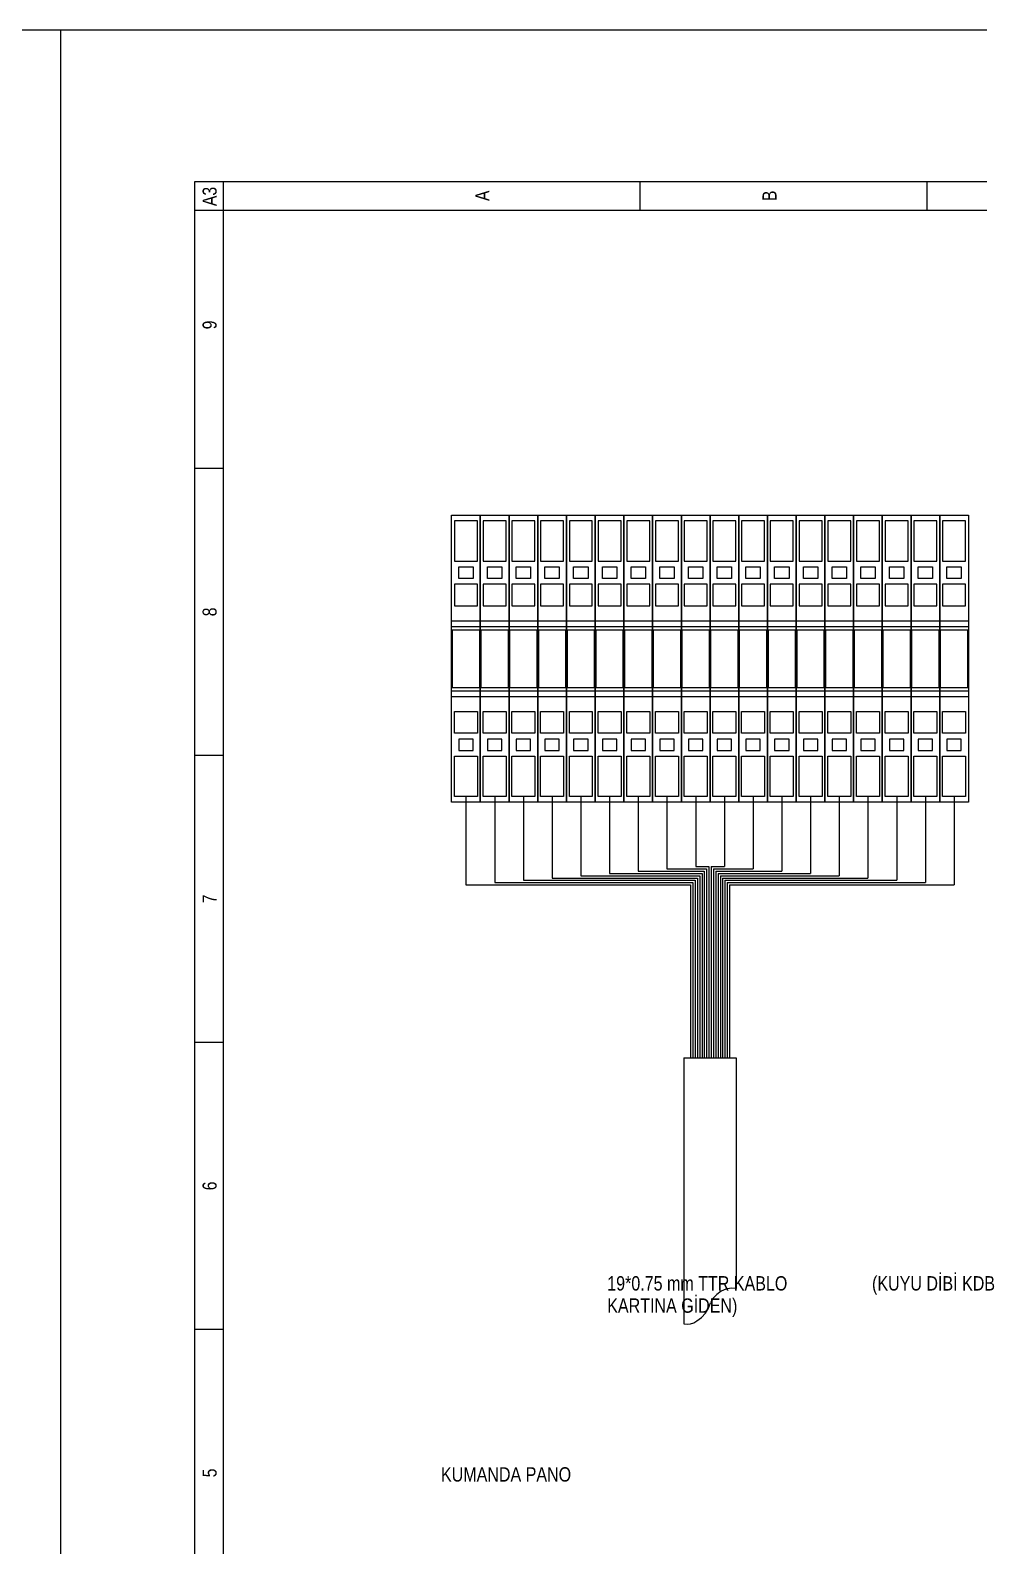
# Model space of a CAD drawing. Header units: centimetres. Extents: x 0 to 13234, y -30 to 2970.
# Drawn here: x 11108.7 to 11421.1, y 2470.6 to 2970 of the extents above; entities that cross this region are included whole.
import ezdxf
from ezdxf.enums import TextEntityAlignment as Align

# ---------------------------------------------------------------- set-up
doc = ezdxf.new("R2010")
doc.units = ezdxf.units.CM
for name, color, linetype in [('SCOTT-CERCEVE', 7, 'CONTINUOUS'), ('SCOTT-ELEKTRIK', 3, 'CONTINUOUS'), ('SCOTT-ELEKTRIK-YAZI', 4, 'CONTINUOUS')]:
    doc.layers.add(name, color=color, linetype=linetype)
doc.styles.get("Standard").update_dxf_attribs({"font": 'arial.ttf', "width": 0.8})

msp = doc.modelspace()

# ---------------------------------------------------------------- linework, layer by layer
at = {"layer": 'SCOTT-CERCEVE'}
msp.add_line((11118.7, 0), (11118.7, 2970), dxfattribs=at)
for points in [[(0, 0), (13233.67, 0), (13233.67, 2970), (0, 2970)], [(100, 0), (13208.67, 0), (13208.67, 2970), (100, 2970)]]:
    msp.add_lwpolyline(points, close=True, dxfattribs=at)
at = {"layer": 'SCOTT-ELEKTRIK'}
for p, q in [((11162.87, 1974.44), (11162.87, 2920.2)), ((11162.87, 2920.2), (11829.62, 2920.2)), ((11172.32, 1983.9), (11172.32, 2920.2)), ((11309.46, 2920.2), (11309.46, 2910.74)), ((11404.03, 2920.2), (11404.03, 2910.74)), ((11162.87, 2910.74), (11791.79, 2910.74)), ((11172.32, 2825.62), (11162.87, 2825.62)), ((11247.46, 2810.21), (11256.91, 2810.21)), ((11247.46, 2715.63), (11247.46, 2810.21)), ((11248.4, 2808.32), (11248.4, 2795.08)), ((11255.97, 2808.32), (11248.4, 2808.32)), ((11255.97, 2795.08), (11255.97, 2808.32)), ((11256.91, 2810.21), (11266.37, 2810.21)), ((11256.91, 2715.63), (11256.91, 2810.21)), ((11256.91, 2810.21), (11256.91, 2715.63)), ((11257.86, 2808.32), (11257.86, 2795.08)), ((11265.42, 2808.32), (11257.86, 2808.32)), ((11265.42, 2795.08), (11265.42, 2808.32)), ((11266.37, 2810.21), (11275.83, 2810.21)), ((11266.37, 2715.63), (11266.37, 2810.21)), ((11266.37, 2810.21), (11266.37, 2715.63)), ((11267.32, 2808.32), (11267.32, 2795.08)), ((11274.88, 2808.32), (11267.32, 2808.32)), ((11274.88, 2795.08), (11274.88, 2808.32)), ((11275.83, 2810.21), (11285.29, 2810.21)), ((11275.83, 2715.63), (11275.83, 2810.21)), ((11275.83, 2810.21), (11275.83, 2715.63)), ((11276.77, 2808.32), (11276.77, 2795.08)), ((11284.34, 2808.32), (11276.77, 2808.32)), ((11284.34, 2795.08), (11284.34, 2808.32)), ((11285.29, 2810.21), (11294.74, 2810.21)), ((11285.29, 2715.63), (11285.29, 2810.21)), ((11285.29, 2810.21), (11285.29, 2715.63)), ((11286.23, 2808.32), (11286.23, 2795.08)), ((11293.8, 2808.32), (11286.23, 2808.32)), ((11293.8, 2795.08), (11293.8, 2808.32)), ((11294.74, 2810.21), (11304.2, 2810.21)), ((11294.74, 2715.63), (11294.74, 2810.21)), ((11294.74, 2810.21), (11294.74, 2715.63)), ((11295.69, 2808.32), (11295.69, 2795.08)), ((11303.26, 2808.32), (11295.69, 2808.32)), ((11303.26, 2795.08), (11303.26, 2808.32)), ((11304.2, 2810.21), (11313.66, 2810.21)), ((11304.2, 2715.63), (11304.2, 2810.21)), ((11304.2, 2810.21), (11304.2, 2715.63)), ((11305.15, 2808.32), (11305.15, 2795.08)), ((11312.71, 2808.32), (11305.15, 2808.32)), ((11312.71, 2795.08), (11312.71, 2808.32)), ((11313.66, 2810.21), (11323.12, 2810.21)), ((11313.66, 2715.63), (11313.66, 2810.21)), ((11313.66, 2810.21), (11313.66, 2715.63)), ((11314.6, 2808.32), (11314.6, 2795.08)), ((11322.17, 2808.32), (11314.6, 2808.32)), ((11322.17, 2795.08), (11322.17, 2808.32)), ((11323.12, 2810.21), (11332.57, 2810.21)), ((11323.12, 2715.63), (11323.12, 2810.21)), ((11323.12, 2810.21), (11323.12, 2715.63)), ((11324.06, 2808.32), (11324.06, 2795.08)), ((11331.63, 2808.32), (11324.06, 2808.32)), ((11331.63, 2795.08), (11331.63, 2808.32)), ((11332.57, 2810.21), (11342.03, 2810.21)), ((11332.57, 2715.63), (11332.57, 2810.21)), ((11332.57, 2810.21), (11332.57, 2715.63)), ((11333.52, 2808.32), (11333.52, 2795.08)), ((11341.09, 2808.32), (11333.52, 2808.32)), ((11341.09, 2795.08), (11341.09, 2808.32)), ((11342.03, 2810.21), (11351.49, 2810.21)), ((11342.03, 2715.63), (11342.03, 2810.21)), ((11342.03, 2810.21), (11342.03, 2715.63)), ((11342.98, 2808.32), (11342.98, 2795.08)), ((11350.54, 2808.32), (11342.98, 2808.32)), ((11350.54, 2795.08), (11350.54, 2808.32)), ((11351.49, 2810.21), (11360.95, 2810.21)), ((11351.49, 2715.63), (11351.49, 2810.21)), ((11351.49, 2810.21), (11351.49, 2715.63)), ((11352.43, 2808.32), (11352.43, 2795.08)), ((11360, 2808.32), (11352.43, 2808.32)), ((11360, 2795.08), (11360, 2808.32)), ((11360.95, 2810.21), (11370.4, 2810.21)), ((11360.95, 2715.63), (11360.95, 2810.21)), ((11360.95, 2810.21), (11360.95, 2715.63)), ((11361.89, 2808.32), (11361.89, 2795.08)), ((11369.46, 2808.32), (11361.89, 2808.32)), ((11369.46, 2795.08), (11369.46, 2808.32)), ((11370.4, 2810.21), (11379.86, 2810.21)), ((11370.4, 2715.63), (11370.4, 2810.21)), ((11370.4, 2810.21), (11370.4, 2715.63)), ((11371.35, 2808.32), (11371.35, 2795.08)), ((11378.92, 2808.32), (11371.35, 2808.32)), ((11378.92, 2795.08), (11378.92, 2808.32)), ((11379.86, 2810.21), (11389.32, 2810.21)), ((11379.86, 2715.63), (11379.86, 2810.21)), ((11379.86, 2810.21), (11379.86, 2715.63)), ((11380.81, 2808.32), (11380.81, 2795.08)), ((11388.37, 2808.32), (11380.81, 2808.32)), ((11388.37, 2795.08), (11388.37, 2808.32)), ((11389.32, 2810.21), (11398.78, 2810.21)), ((11389.32, 2715.63), (11389.32, 2810.21)), ((11389.32, 2810.21), (11389.32, 2715.63)), ((11390.26, 2808.32), (11390.26, 2795.08)), ((11397.83, 2808.32), (11390.26, 2808.32)), ((11397.83, 2795.08), (11397.83, 2808.32)), ((11398.78, 2810.21), (11408.23, 2810.21)), ((11398.78, 2715.63), (11398.78, 2810.21)), ((11398.78, 2810.21), (11398.78, 2715.63)), ((11399.72, 2808.32), (11399.72, 2795.08)), ((11407.29, 2808.32), (11399.72, 2808.32)), ((11407.29, 2795.08), (11407.29, 2808.32)), ((11408.23, 2810.21), (11417.69, 2810.21)), ((11408.23, 2715.63), (11408.23, 2810.21)), ((11408.23, 2810.21), (11408.23, 2715.63)), ((11409.18, 2808.32), (11409.18, 2795.08)), ((11416.75, 2808.32), (11409.18, 2808.32)), ((11416.75, 2795.08), (11416.75, 2808.32)), ((11417.69, 2810.21), (11417.69, 2715.63)), ((11248.4, 2795.08), (11255.97, 2795.08)), ((11249.82, 2793.18), (11254.55, 2793.18)), ((11249.82, 2789.4), (11249.82, 2793.18)), ((11254.55, 2793.18), (11254.55, 2789.4)), ((11257.86, 2795.08), (11265.42, 2795.08)), ((11259.28, 2793.18), (11264.01, 2793.18)), ((11259.28, 2789.4), (11259.28, 2793.18)), ((11264.01, 2793.18), (11264.01, 2789.4)), ((11267.32, 2795.08), (11274.88, 2795.08)), ((11268.74, 2793.18), (11273.46, 2793.18)), ((11268.74, 2789.4), (11268.74, 2793.18)), ((11273.46, 2793.18), (11273.46, 2789.4)), ((11276.77, 2795.08), (11284.34, 2795.08)), ((11278.19, 2793.18), (11282.92, 2793.18)), ((11278.19, 2789.4), (11278.19, 2793.18)), ((11282.92, 2793.18), (11282.92, 2789.4)), ((11286.23, 2795.08), (11293.8, 2795.08)), ((11287.65, 2793.18), (11292.38, 2793.18)), ((11287.65, 2789.4), (11287.65, 2793.18)), ((11292.38, 2793.18), (11292.38, 2789.4)), ((11295.69, 2795.08), (11303.26, 2795.08)), ((11297.11, 2793.18), (11301.84, 2793.18)), ((11297.11, 2789.4), (11297.11, 2793.18)), ((11301.84, 2793.18), (11301.84, 2789.4)), ((11305.15, 2795.08), (11312.71, 2795.08)), ((11306.57, 2793.18), (11311.29, 2793.18)), ((11306.57, 2789.4), (11306.57, 2793.18)), ((11311.29, 2793.18), (11311.29, 2789.4)), ((11314.6, 2795.08), (11322.17, 2795.08)), ((11316.02, 2793.18), (11320.75, 2793.18)), ((11316.02, 2789.4), (11316.02, 2793.18)), ((11320.75, 2793.18), (11320.75, 2789.4)), ((11324.06, 2795.08), (11331.63, 2795.08)), ((11325.48, 2793.18), (11330.21, 2793.18)), ((11325.48, 2789.4), (11325.48, 2793.18)), ((11330.21, 2793.18), (11330.21, 2789.4)), ((11333.52, 2795.08), (11341.09, 2795.08)), ((11334.94, 2793.18), (11339.67, 2793.18)), ((11334.94, 2789.4), (11334.94, 2793.18)), ((11339.67, 2793.18), (11339.67, 2789.4)), ((11342.98, 2795.08), (11350.54, 2795.08)), ((11344.4, 2793.18), (11349.12, 2793.18)), ((11344.4, 2789.4), (11344.4, 2793.18)), ((11349.12, 2793.18), (11349.12, 2789.4)), ((11352.43, 2795.08), (11360, 2795.08)), ((11353.85, 2793.18), (11358.58, 2793.18)), ((11353.85, 2789.4), (11353.85, 2793.18)), ((11358.58, 2793.18), (11358.58, 2789.4)), ((11361.89, 2795.08), (11369.46, 2795.08)), ((11363.31, 2793.18), (11368.04, 2793.18)), ((11363.31, 2789.4), (11363.31, 2793.18)), ((11368.04, 2793.18), (11368.04, 2789.4)), ((11371.35, 2795.08), (11378.92, 2795.08)), ((11372.77, 2793.18), (11377.5, 2793.18)), ((11372.77, 2789.4), (11372.77, 2793.18)), ((11377.5, 2793.18), (11377.5, 2789.4)), ((11380.81, 2795.08), (11388.37, 2795.08)), ((11382.23, 2793.18), (11386.95, 2793.18)), ((11382.23, 2789.4), (11382.23, 2793.18)), ((11386.95, 2793.18), (11386.95, 2789.4)), ((11390.26, 2795.08), (11397.83, 2795.08)), ((11391.68, 2793.18), (11396.41, 2793.18)), ((11391.68, 2789.4), (11391.68, 2793.18)), ((11396.41, 2793.18), (11396.41, 2789.4)), ((11399.72, 2795.08), (11407.29, 2795.08)), ((11401.14, 2793.18), (11405.87, 2793.18)), ((11401.14, 2789.4), (11401.14, 2793.18)), ((11405.87, 2793.18), (11405.87, 2789.4)), ((11409.18, 2795.08), (11416.75, 2795.08)), ((11410.6, 2793.18), (11415.33, 2793.18)), ((11410.6, 2789.4), (11410.6, 2793.18)), ((11415.33, 2793.18), (11415.33, 2789.4)), ((11255.97, 2787.51), (11248.4, 2787.51)), ((11248.4, 2787.51), (11248.4, 2780.32)), ((11254.55, 2789.4), (11249.82, 2789.4)), ((11255.97, 2780.32), (11255.97, 2787.51)), ((11265.42, 2787.51), (11257.86, 2787.51)), ((11257.86, 2787.51), (11257.86, 2780.32)), ((11264.01, 2789.4), (11259.28, 2789.4)), ((11265.42, 2780.32), (11265.42, 2787.51)), ((11274.88, 2787.51), (11267.32, 2787.51)), ((11267.32, 2787.51), (11267.32, 2780.32)), ((11273.46, 2789.4), (11268.74, 2789.4)), ((11274.88, 2780.32), (11274.88, 2787.51)), ((11284.34, 2787.51), (11276.77, 2787.51)), ((11276.77, 2787.51), (11276.77, 2780.32)), ((11282.92, 2789.4), (11278.19, 2789.4)), ((11284.34, 2780.32), (11284.34, 2787.51)), ((11293.8, 2787.51), (11286.23, 2787.51)), ((11286.23, 2787.51), (11286.23, 2780.32)), ((11292.38, 2789.4), (11287.65, 2789.4)), ((11293.8, 2780.32), (11293.8, 2787.51)), ((11303.26, 2787.51), (11295.69, 2787.51)), ((11295.69, 2787.51), (11295.69, 2780.32)), ((11301.84, 2789.4), (11297.11, 2789.4)), ((11303.26, 2780.32), (11303.26, 2787.51)), ((11312.71, 2787.51), (11305.15, 2787.51)), ((11305.15, 2787.51), (11305.15, 2780.32)), ((11311.29, 2789.4), (11306.57, 2789.4)), ((11312.71, 2780.32), (11312.71, 2787.51)), ((11322.17, 2787.51), (11314.6, 2787.51)), ((11314.6, 2787.51), (11314.6, 2780.32)), ((11320.75, 2789.4), (11316.02, 2789.4)), ((11322.17, 2780.32), (11322.17, 2787.51)), ((11331.63, 2787.51), (11324.06, 2787.51)), ((11324.06, 2787.51), (11324.06, 2780.32)), ((11330.21, 2789.4), (11325.48, 2789.4)), ((11331.63, 2780.32), (11331.63, 2787.51)), ((11341.09, 2787.51), (11333.52, 2787.51)), ((11333.52, 2787.51), (11333.52, 2780.32)), ((11339.67, 2789.4), (11334.94, 2789.4)), ((11341.09, 2780.32), (11341.09, 2787.51)), ((11350.54, 2787.51), (11342.98, 2787.51)), ((11342.98, 2787.51), (11342.98, 2780.32)), ((11349.12, 2789.4), (11344.4, 2789.4)), ((11350.54, 2780.32), (11350.54, 2787.51)), ((11360, 2787.51), (11352.43, 2787.51)), ((11352.43, 2787.51), (11352.43, 2780.32)), ((11358.58, 2789.4), (11353.85, 2789.4)), ((11360, 2780.32), (11360, 2787.51)), ((11369.46, 2787.51), (11361.89, 2787.51)), ((11361.89, 2787.51), (11361.89, 2780.32)), ((11368.04, 2789.4), (11363.31, 2789.4)), ((11369.46, 2780.32), (11369.46, 2787.51)), ((11378.92, 2787.51), (11371.35, 2787.51)), ((11371.35, 2787.51), (11371.35, 2780.32)), ((11377.5, 2789.4), (11372.77, 2789.4)), ((11378.92, 2780.32), (11378.92, 2787.51)), ((11388.37, 2787.51), (11380.81, 2787.51)), ((11380.81, 2787.51), (11380.81, 2780.32)), ((11386.95, 2789.4), (11382.23, 2789.4)), ((11388.37, 2780.32), (11388.37, 2787.51)), ((11397.83, 2787.51), (11390.26, 2787.51)), ((11390.26, 2787.51), (11390.26, 2780.32)), ((11396.41, 2789.4), (11391.68, 2789.4)), ((11397.83, 2780.32), (11397.83, 2787.51)), ((11407.29, 2787.51), (11399.72, 2787.51)), ((11399.72, 2787.51), (11399.72, 2780.32)), ((11405.87, 2789.4), (11401.14, 2789.4)), ((11407.29, 2780.32), (11407.29, 2787.51)), ((11416.75, 2787.51), (11409.18, 2787.51)), ((11409.18, 2787.51), (11409.18, 2780.32)), ((11415.33, 2789.4), (11410.6, 2789.4)), ((11416.75, 2780.32), (11416.75, 2787.51)), ((11248.4, 2780.32), (11255.97, 2780.32)), ((11257.86, 2780.32), (11265.42, 2780.32)), ((11267.32, 2780.32), (11274.88, 2780.32)), ((11276.77, 2780.32), (11284.34, 2780.32)), ((11286.23, 2780.32), (11293.8, 2780.32)), ((11295.69, 2780.32), (11303.26, 2780.32)), ((11305.15, 2780.32), (11312.71, 2780.32)), ((11314.6, 2780.32), (11322.17, 2780.32)), ((11324.06, 2780.32), (11331.63, 2780.32)), ((11333.52, 2780.32), (11341.09, 2780.32)), ((11342.98, 2780.32), (11350.54, 2780.32)), ((11352.43, 2780.32), (11360, 2780.32)), ((11361.89, 2780.32), (11369.46, 2780.32)), ((11371.35, 2780.32), (11378.92, 2780.32)), ((11380.81, 2780.32), (11388.37, 2780.32)), ((11390.26, 2780.32), (11397.83, 2780.32)), ((11399.72, 2780.32), (11407.29, 2780.32)), ((11409.18, 2780.32), (11416.75, 2780.32)), ((11247.46, 2775.4), (11256.91, 2775.4)), ((11247.46, 2773.51), (11256.91, 2773.51)), ((11247.64, 2772.38), (11247.64, 2753.46)), ((11256.72, 2772.38), (11247.64, 2772.38)), ((11256.72, 2753.46), (11256.72, 2772.38)), ((11256.91, 2775.4), (11266.37, 2775.4)), ((11256.91, 2773.51), (11266.37, 2773.51)), ((11257.1, 2772.38), (11257.1, 2753.46)), ((11266.18, 2772.38), (11257.1, 2772.38)), ((11266.18, 2753.46), (11266.18, 2772.38)), ((11266.37, 2775.4), (11275.83, 2775.4)), ((11266.37, 2773.51), (11275.83, 2773.51)), ((11266.56, 2772.38), (11266.56, 2753.46)), ((11275.64, 2772.38), (11266.56, 2772.38)), ((11275.64, 2753.46), (11275.64, 2772.38)), ((11275.83, 2775.4), (11285.29, 2775.4)), ((11275.83, 2773.51), (11285.29, 2773.51)), ((11276.02, 2772.38), (11276.02, 2753.46)), ((11285.1, 2772.38), (11276.02, 2772.38)), ((11285.1, 2753.46), (11285.1, 2772.38)), ((11285.29, 2775.4), (11294.74, 2775.4)), ((11285.29, 2773.51), (11294.74, 2773.51)), ((11285.47, 2772.38), (11285.47, 2753.46)), ((11294.55, 2772.38), (11285.47, 2772.38)), ((11294.55, 2753.46), (11294.55, 2772.38)), ((11294.74, 2775.4), (11304.2, 2775.4)), ((11294.74, 2773.51), (11304.2, 2773.51)), ((11294.93, 2772.38), (11294.93, 2753.46)), ((11304.01, 2772.38), (11294.93, 2772.38)), ((11304.01, 2753.46), (11304.01, 2772.38)), ((11304.2, 2775.4), (11313.66, 2775.4)), ((11304.2, 2773.51), (11313.66, 2773.51)), ((11304.39, 2772.38), (11304.39, 2753.46)), ((11313.47, 2772.38), (11304.39, 2772.38)), ((11313.47, 2753.46), (11313.47, 2772.38)), ((11313.66, 2775.4), (11323.12, 2775.4)), ((11313.66, 2773.51), (11323.12, 2773.51)), ((11313.85, 2772.38), (11313.85, 2753.46)), ((11322.93, 2772.38), (11313.85, 2772.38)), ((11322.93, 2753.46), (11322.93, 2772.38)), ((11323.12, 2775.4), (11332.57, 2775.4)), ((11323.12, 2773.51), (11332.57, 2773.51)), ((11323.31, 2772.38), (11323.31, 2753.46)), ((11332.38, 2772.38), (11323.31, 2772.38)), ((11332.38, 2753.46), (11332.38, 2772.38)), ((11332.57, 2775.4), (11342.03, 2775.4)), ((11332.57, 2773.51), (11342.03, 2773.51)), ((11332.76, 2772.38), (11332.76, 2753.46)), ((11341.84, 2772.38), (11332.76, 2772.38)), ((11341.84, 2753.46), (11341.84, 2772.38)), ((11342.03, 2775.4), (11351.49, 2775.4)), ((11342.03, 2773.51), (11351.49, 2773.51)), ((11342.22, 2772.38), (11342.22, 2753.46)), ((11351.3, 2772.38), (11342.22, 2772.38)), ((11351.3, 2753.46), (11351.3, 2772.38)), ((11351.49, 2775.4), (11360.95, 2775.4)), ((11351.49, 2773.51), (11360.95, 2773.51)), ((11351.68, 2772.38), (11351.68, 2753.46)), ((11360.76, 2772.38), (11351.68, 2772.38)), ((11360.76, 2753.46), (11360.76, 2772.38)), ((11360.95, 2775.4), (11370.4, 2775.4)), ((11360.95, 2773.51), (11370.4, 2773.51)), ((11361.14, 2772.38), (11361.14, 2753.46)), ((11370.21, 2772.38), (11361.14, 2772.38)), ((11370.21, 2753.46), (11370.21, 2772.38)), ((11370.4, 2775.4), (11379.86, 2775.4)), ((11370.4, 2773.51), (11379.86, 2773.51)), ((11370.59, 2772.38), (11370.59, 2753.46)), ((11379.67, 2772.38), (11370.59, 2772.38)), ((11379.67, 2753.46), (11379.67, 2772.38)), ((11379.86, 2775.4), (11389.32, 2775.4)), ((11379.86, 2773.51), (11389.32, 2773.51)), ((11380.05, 2772.38), (11380.05, 2753.46)), ((11389.13, 2772.38), (11380.05, 2772.38)), ((11389.13, 2753.46), (11389.13, 2772.38)), ((11389.32, 2775.4), (11398.78, 2775.4)), ((11389.32, 2773.51), (11398.78, 2773.51)), ((11389.51, 2772.38), (11389.51, 2753.46)), ((11398.59, 2772.38), (11389.51, 2772.38)), ((11398.59, 2753.46), (11398.59, 2772.38)), ((11398.78, 2775.4), (11408.23, 2775.4)), ((11398.78, 2773.51), (11408.23, 2773.51)), ((11398.97, 2772.38), (11398.97, 2753.46)), ((11408.04, 2772.38), (11398.97, 2772.38)), ((11408.04, 2753.46), (11408.04, 2772.38)), ((11408.23, 2775.4), (11417.69, 2775.4)), ((11408.23, 2773.51), (11417.69, 2773.51)), ((11408.42, 2772.38), (11408.42, 2753.46)), ((11417.5, 2772.38), (11408.42, 2772.38)), ((11417.5, 2753.46), (11417.5, 2772.38)), ((11247.46, 2752.33), (11256.91, 2752.33)), ((11247.64, 2753.46), (11256.72, 2753.46)), ((11256.91, 2752.33), (11266.37, 2752.33)), ((11257.1, 2753.46), (11266.18, 2753.46)), ((11266.37, 2752.33), (11275.83, 2752.33)), ((11266.56, 2753.46), (11275.64, 2753.46)), ((11275.83, 2752.33), (11285.29, 2752.33)), ((11276.02, 2753.46), (11285.1, 2753.46)), ((11285.29, 2752.33), (11294.74, 2752.33)), ((11285.47, 2753.46), (11294.55, 2753.46)), ((11294.74, 2752.33), (11304.2, 2752.33)), ((11294.93, 2753.46), (11304.01, 2753.46)), ((11304.2, 2752.33), (11313.66, 2752.33)), ((11304.39, 2753.46), (11313.47, 2753.46)), ((11313.66, 2752.33), (11323.12, 2752.33)), ((11313.85, 2753.46), (11322.93, 2753.46)), ((11323.12, 2752.33), (11332.57, 2752.33)), ((11323.31, 2753.46), (11332.38, 2753.46)), ((11332.57, 2752.33), (11342.03, 2752.33)), ((11332.76, 2753.46), (11341.84, 2753.46)), ((11342.03, 2752.33), (11351.49, 2752.33)), ((11342.22, 2753.46), (11351.3, 2753.46)), ((11351.49, 2752.33), (11360.95, 2752.33)), ((11351.68, 2753.46), (11360.76, 2753.46)), ((11360.95, 2752.33), (11370.4, 2752.33)), ((11361.14, 2753.46), (11370.21, 2753.46)), ((11370.4, 2752.33), (11379.86, 2752.33)), ((11370.59, 2753.46), (11379.67, 2753.46)), ((11379.86, 2752.33), (11389.32, 2752.33)), ((11380.05, 2753.46), (11389.13, 2753.46)), ((11389.32, 2752.33), (11398.78, 2752.33)), ((11389.51, 2753.46), (11398.59, 2753.46)), ((11398.78, 2752.33), (11408.23, 2752.33)), ((11398.97, 2753.46), (11408.04, 2753.46)), ((11408.23, 2752.33), (11417.69, 2752.33)), ((11408.42, 2753.46), (11417.5, 2753.46)), ((11247.46, 2750.44), (11256.91, 2750.44)), ((11256.91, 2750.44), (11266.37, 2750.44)), ((11266.37, 2750.44), (11275.83, 2750.44)), ((11275.83, 2750.44), (11285.29, 2750.44)), ((11285.29, 2750.44), (11294.74, 2750.44)), ((11294.74, 2750.44), (11304.2, 2750.44)), ((11304.2, 2750.44), (11313.66, 2750.44)), ((11313.66, 2750.44), (11323.12, 2750.44)), ((11323.12, 2750.44), (11332.57, 2750.44)), ((11332.57, 2750.44), (11342.03, 2750.44)), ((11342.03, 2750.44), (11351.49, 2750.44)), ((11351.49, 2750.44), (11360.95, 2750.44)), ((11360.95, 2750.44), (11370.4, 2750.44)), ((11370.4, 2750.44), (11379.86, 2750.44)), ((11379.86, 2750.44), (11389.32, 2750.44)), ((11389.32, 2750.44), (11398.78, 2750.44)), ((11398.78, 2750.44), (11408.23, 2750.44)), ((11408.23, 2750.44), (11417.69, 2750.44)), ((11248.4, 2745.52), (11255.97, 2745.52)), ((11248.4, 2738.33), (11248.4, 2745.52)), ((11255.97, 2745.52), (11255.97, 2738.33)), ((11257.86, 2745.52), (11265.42, 2745.52)), ((11257.86, 2738.33), (11257.86, 2745.52)), ((11265.42, 2745.52), (11265.42, 2738.33)), ((11267.32, 2745.52), (11274.88, 2745.52)), ((11267.32, 2738.33), (11267.32, 2745.52)), ((11274.88, 2745.52), (11274.88, 2738.33)), ((11276.77, 2745.52), (11284.34, 2745.52)), ((11276.77, 2738.33), (11276.77, 2745.52)), ((11284.34, 2745.52), (11284.34, 2738.33)), ((11286.23, 2745.52), (11293.8, 2745.52)), ((11286.23, 2738.33), (11286.23, 2745.52)), ((11293.8, 2745.52), (11293.8, 2738.33)), ((11295.69, 2745.52), (11303.26, 2745.52)), ((11295.69, 2738.33), (11295.69, 2745.52)), ((11303.26, 2745.52), (11303.26, 2738.33)), ((11305.15, 2745.52), (11312.71, 2745.52)), ((11305.15, 2738.33), (11305.15, 2745.52)), ((11312.71, 2745.52), (11312.71, 2738.33)), ((11314.6, 2745.52), (11322.17, 2745.52)), ((11314.6, 2738.33), (11314.6, 2745.52)), ((11322.17, 2745.52), (11322.17, 2738.33)), ((11324.06, 2745.52), (11331.63, 2745.52)), ((11324.06, 2738.33), (11324.06, 2745.52)), ((11331.63, 2745.52), (11331.63, 2738.33)), ((11333.52, 2745.52), (11341.09, 2745.52)), ((11333.52, 2738.33), (11333.52, 2745.52)), ((11341.09, 2745.52), (11341.09, 2738.33)), ((11342.98, 2745.52), (11350.54, 2745.52)), ((11342.98, 2738.33), (11342.98, 2745.52)), ((11350.54, 2745.52), (11350.54, 2738.33)), ((11352.43, 2745.52), (11360, 2745.52)), ((11352.43, 2738.33), (11352.43, 2745.52)), ((11360, 2745.52), (11360, 2738.33)), ((11361.89, 2745.52), (11369.46, 2745.52)), ((11361.89, 2738.33), (11361.89, 2745.52)), ((11369.46, 2745.52), (11369.46, 2738.33)), ((11371.35, 2745.52), (11378.92, 2745.52)), ((11371.35, 2738.33), (11371.35, 2745.52)), ((11378.92, 2745.52), (11378.92, 2738.33)), ((11380.81, 2745.52), (11388.37, 2745.52)), ((11380.81, 2738.33), (11380.81, 2745.52)), ((11388.37, 2745.52), (11388.37, 2738.33)), ((11390.26, 2745.52), (11397.83, 2745.52)), ((11390.26, 2738.33), (11390.26, 2745.52)), ((11397.83, 2745.52), (11397.83, 2738.33)), ((11399.72, 2745.52), (11407.29, 2745.52)), ((11399.72, 2738.33), (11399.72, 2745.52)), ((11407.29, 2745.52), (11407.29, 2738.33)), ((11409.18, 2745.52), (11416.75, 2745.52)), ((11409.18, 2738.33), (11409.18, 2745.52)), ((11416.75, 2745.52), (11416.75, 2738.33)), ((11255.97, 2738.33), (11248.4, 2738.33)), ((11265.42, 2738.33), (11257.86, 2738.33)), ((11274.88, 2738.33), (11267.32, 2738.33)), ((11284.34, 2738.33), (11276.77, 2738.33)), ((11293.8, 2738.33), (11286.23, 2738.33)), ((11303.26, 2738.33), (11295.69, 2738.33)), ((11312.71, 2738.33), (11305.15, 2738.33)), ((11322.17, 2738.33), (11314.6, 2738.33)), ((11331.63, 2738.33), (11324.06, 2738.33)), ((11341.09, 2738.33), (11333.52, 2738.33)), ((11350.54, 2738.33), (11342.98, 2738.33)), ((11360, 2738.33), (11352.43, 2738.33)), ((11369.46, 2738.33), (11361.89, 2738.33)), ((11378.92, 2738.33), (11371.35, 2738.33)), ((11388.37, 2738.33), (11380.81, 2738.33)), ((11397.83, 2738.33), (11390.26, 2738.33)), ((11407.29, 2738.33), (11399.72, 2738.33)), ((11416.75, 2738.33), (11409.18, 2738.33)), ((11254.55, 2736.44), (11249.82, 2736.44)), ((11249.82, 2736.44), (11249.82, 2732.66)), ((11249.82, 2732.66), (11254.55, 2732.66)), ((11254.55, 2732.66), (11254.55, 2736.44)), ((11264.01, 2736.44), (11259.28, 2736.44)), ((11259.28, 2736.44), (11259.28, 2732.66)), ((11259.28, 2732.66), (11264.01, 2732.66)), ((11264.01, 2732.66), (11264.01, 2736.44)), ((11273.46, 2736.44), (11268.74, 2736.44)), ((11268.74, 2736.44), (11268.74, 2732.66)), ((11268.74, 2732.66), (11273.46, 2732.66)), ((11273.46, 2732.66), (11273.46, 2736.44)), ((11282.92, 2736.44), (11278.19, 2736.44)), ((11278.19, 2736.44), (11278.19, 2732.66)), ((11278.19, 2732.66), (11282.92, 2732.66)), ((11282.92, 2732.66), (11282.92, 2736.44)), ((11292.38, 2736.44), (11287.65, 2736.44)), ((11287.65, 2736.44), (11287.65, 2732.66)), ((11287.65, 2732.66), (11292.38, 2732.66)), ((11292.38, 2732.66), (11292.38, 2736.44)), ((11301.84, 2736.44), (11297.11, 2736.44)), ((11297.11, 2736.44), (11297.11, 2732.66)), ((11297.11, 2732.66), (11301.84, 2732.66)), ((11301.84, 2732.66), (11301.84, 2736.44)), ((11311.29, 2736.44), (11306.57, 2736.44)), ((11306.57, 2736.44), (11306.57, 2732.66)), ((11306.57, 2732.66), (11311.29, 2732.66)), ((11311.29, 2732.66), (11311.29, 2736.44)), ((11320.75, 2736.44), (11316.02, 2736.44)), ((11316.02, 2736.44), (11316.02, 2732.66)), ((11316.02, 2732.66), (11320.75, 2732.66)), ((11320.75, 2732.66), (11320.75, 2736.44)), ((11330.21, 2736.44), (11325.48, 2736.44)), ((11325.48, 2736.44), (11325.48, 2732.66)), ((11325.48, 2732.66), (11330.21, 2732.66)), ((11330.21, 2732.66), (11330.21, 2736.44)), ((11339.67, 2736.44), (11334.94, 2736.44)), ((11334.94, 2736.44), (11334.94, 2732.66)), ((11334.94, 2732.66), (11339.67, 2732.66)), ((11339.67, 2732.66), (11339.67, 2736.44)), ((11349.12, 2736.44), (11344.4, 2736.44)), ((11344.4, 2736.44), (11344.4, 2732.66)), ((11344.4, 2732.66), (11349.12, 2732.66)), ((11349.12, 2732.66), (11349.12, 2736.44)), ((11358.58, 2736.44), (11353.85, 2736.44)), ((11353.85, 2736.44), (11353.85, 2732.66)), ((11353.85, 2732.66), (11358.58, 2732.66)), ((11358.58, 2732.66), (11358.58, 2736.44)), ((11368.04, 2736.44), (11363.31, 2736.44)), ((11363.31, 2736.44), (11363.31, 2732.66)), ((11363.31, 2732.66), (11368.04, 2732.66)), ((11368.04, 2732.66), (11368.04, 2736.44)), ((11377.5, 2736.44), (11372.77, 2736.44)), ((11372.77, 2736.44), (11372.77, 2732.66)), ((11372.77, 2732.66), (11377.5, 2732.66)), ((11377.5, 2732.66), (11377.5, 2736.44)), ((11386.95, 2736.44), (11382.23, 2736.44)), ((11382.23, 2736.44), (11382.23, 2732.66)), ((11382.23, 2732.66), (11386.95, 2732.66)), ((11386.95, 2732.66), (11386.95, 2736.44)), ((11396.41, 2736.44), (11391.68, 2736.44)), ((11391.68, 2736.44), (11391.68, 2732.66)), ((11391.68, 2732.66), (11396.41, 2732.66)), ((11396.41, 2732.66), (11396.41, 2736.44)), ((11405.87, 2736.44), (11401.14, 2736.44)), ((11401.14, 2736.44), (11401.14, 2732.66)), ((11401.14, 2732.66), (11405.87, 2732.66)), ((11405.87, 2732.66), (11405.87, 2736.44)), ((11415.33, 2736.44), (11410.6, 2736.44)), ((11410.6, 2736.44), (11410.6, 2732.66)), ((11410.6, 2732.66), (11415.33, 2732.66)), ((11415.33, 2732.66), (11415.33, 2736.44)), ((11172.32, 2731.05), (11162.87, 2731.05)), ((11248.4, 2717.52), (11248.4, 2730.76)), ((11248.4, 2730.76), (11255.97, 2730.76)), ((11255.97, 2730.76), (11255.97, 2717.52)), ((11257.86, 2717.52), (11257.86, 2730.76)), ((11257.86, 2730.76), (11265.42, 2730.76)), ((11265.42, 2730.76), (11265.42, 2717.52)), ((11267.32, 2717.52), (11267.32, 2730.76)), ((11267.32, 2730.76), (11274.88, 2730.76)), ((11274.88, 2730.76), (11274.88, 2717.52)), ((11276.77, 2717.52), (11276.77, 2730.76)), ((11276.77, 2730.76), (11284.34, 2730.76)), ((11284.34, 2730.76), (11284.34, 2717.52)), ((11286.23, 2717.52), (11286.23, 2730.76)), ((11286.23, 2730.76), (11293.8, 2730.76)), ((11293.8, 2730.76), (11293.8, 2717.52)), ((11295.69, 2717.52), (11295.69, 2730.76)), ((11295.69, 2730.76), (11303.26, 2730.76)), ((11303.26, 2730.76), (11303.26, 2717.52)), ((11305.15, 2717.52), (11305.15, 2730.76)), ((11305.15, 2730.76), (11312.71, 2730.76)), ((11312.71, 2730.76), (11312.71, 2717.52)), ((11314.6, 2717.52), (11314.6, 2730.76)), ((11314.6, 2730.76), (11322.17, 2730.76)), ((11322.17, 2730.76), (11322.17, 2717.52)), ((11324.06, 2717.52), (11324.06, 2730.76)), ((11324.06, 2730.76), (11331.63, 2730.76)), ((11331.63, 2730.76), (11331.63, 2717.52)), ((11333.52, 2717.52), (11333.52, 2730.76)), ((11333.52, 2730.76), (11341.09, 2730.76)), ((11341.09, 2730.76), (11341.09, 2717.52)), ((11342.98, 2717.52), (11342.98, 2730.76)), ((11342.98, 2730.76), (11350.54, 2730.76)), ((11350.54, 2730.76), (11350.54, 2717.52)), ((11352.43, 2717.52), (11352.43, 2730.76)), ((11352.43, 2730.76), (11360, 2730.76)), ((11360, 2730.76), (11360, 2717.52)), ((11361.89, 2717.52), (11361.89, 2730.76)), ((11361.89, 2730.76), (11369.46, 2730.76)), ((11369.46, 2730.76), (11369.46, 2717.52)), ((11371.35, 2717.52), (11371.35, 2730.76)), ((11371.35, 2730.76), (11378.92, 2730.76)), ((11378.92, 2730.76), (11378.92, 2717.52)), ((11380.81, 2717.52), (11380.81, 2730.76)), ((11380.81, 2730.76), (11388.37, 2730.76)), ((11388.37, 2730.76), (11388.37, 2717.52)), ((11390.26, 2717.52), (11390.26, 2730.76)), ((11390.26, 2730.76), (11397.83, 2730.76)), ((11397.83, 2730.76), (11397.83, 2717.52)), ((11399.72, 2717.52), (11399.72, 2730.76)), ((11399.72, 2730.76), (11407.29, 2730.76)), ((11407.29, 2730.76), (11407.29, 2717.52)), ((11409.18, 2717.52), (11409.18, 2730.76)), ((11409.18, 2730.76), (11416.75, 2730.76)), ((11416.75, 2730.76), (11416.75, 2717.52)), ((11255.97, 2717.52), (11248.4, 2717.52)), ((11252.18, 2717.52), (11252.18, 2688.38)), ((11265.42, 2717.52), (11257.86, 2717.52)), ((11261.64, 2717.52), (11261.64, 2689.14)), ((11274.88, 2717.52), (11267.32, 2717.52)), ((11271.1, 2717.52), (11271.1, 2689.89)), ((11284.34, 2717.52), (11276.77, 2717.52)), ((11280.56, 2717.52), (11280.56, 2690.65)), ((11293.8, 2717.52), (11286.23, 2717.52)), ((11290.01, 2717.52), (11290.01, 2691.41)), ((11303.26, 2717.52), (11295.69, 2717.52)), ((11299.47, 2717.52), (11299.47, 2692.16)), ((11312.71, 2717.52), (11305.15, 2717.52)), ((11308.93, 2717.52), (11308.93, 2692.92)), ((11322.17, 2717.52), (11314.6, 2717.52)), ((11318.39, 2717.52), (11318.39, 2693.68)), ((11331.63, 2717.52), (11324.06, 2717.52)), ((11327.84, 2717.52), (11327.84, 2694.43)), ((11341.09, 2717.52), (11333.52, 2717.52)), ((11337.3, 2717.52), (11337.3, 2694.43)), ((11350.54, 2717.52), (11342.98, 2717.52)), ((11346.76, 2717.52), (11346.76, 2693.68)), ((11360, 2717.52), (11352.43, 2717.52)), ((11356.22, 2717.52), (11356.22, 2692.92)), ((11369.46, 2717.52), (11361.89, 2717.52)), ((11365.67, 2717.52), (11365.67, 2692.16)), ((11378.92, 2717.52), (11371.35, 2717.52)), ((11375.13, 2717.52), (11375.13, 2691.41)), ((11388.37, 2717.52), (11380.81, 2717.52)), ((11384.59, 2717.52), (11384.59, 2690.65)), ((11397.83, 2717.52), (11390.26, 2717.52)), ((11394.05, 2717.52), (11394.05, 2689.89)), ((11407.29, 2717.52), (11399.72, 2717.52)), ((11403.51, 2717.52), (11403.51, 2689.14)), ((11416.75, 2717.52), (11409.18, 2717.52)), ((11412.96, 2717.52), (11412.96, 2688.38)), ((11256.91, 2715.63), (11247.46, 2715.63)), ((11266.37, 2715.63), (11256.91, 2715.63)), ((11275.83, 2715.63), (11266.37, 2715.63)), ((11285.29, 2715.63), (11275.83, 2715.63)), ((11294.74, 2715.63), (11285.29, 2715.63)), ((11304.2, 2715.63), (11294.74, 2715.63)), ((11313.66, 2715.63), (11304.2, 2715.63)), ((11323.12, 2715.63), (11313.66, 2715.63)), ((11332.57, 2715.63), (11323.12, 2715.63)), ((11342.03, 2715.63), (11332.57, 2715.63)), ((11351.49, 2715.63), (11342.03, 2715.63)), ((11360.95, 2715.63), (11351.49, 2715.63)), ((11370.4, 2715.63), (11360.95, 2715.63)), ((11379.86, 2715.63), (11370.4, 2715.63)), ((11389.32, 2715.63), (11379.86, 2715.63)), ((11398.78, 2715.63), (11389.32, 2715.63)), ((11408.23, 2715.63), (11398.78, 2715.63)), ((11417.69, 2715.63), (11408.23, 2715.63)), ((11299.47, 2692.16), (11329.93, 2692.16)), ((11308.93, 2692.92), (11330.68, 2692.92)), ((11318.39, 2693.68), (11331.44, 2693.68)), ((11327.84, 2694.43), (11332.2, 2694.43)), ((11329.93, 2692.16), (11329.93, 2631.44)), ((11330.68, 2692.92), (11330.68, 2631.44)), ((11331.44, 2693.68), (11331.44, 2631.44)), ((11332.2, 2694.43), (11332.2, 2631.44)), ((11332.95, 2694.43), (11332.95, 2631.44)), ((11332.95, 2694.43), (11337.3, 2694.43)), ((11333.71, 2693.68), (11333.71, 2631.44)), ((11333.71, 2693.68), (11346.76, 2693.68)), ((11334.46, 2692.92), (11334.46, 2631.44)), ((11334.46, 2692.92), (11356.22, 2692.92)), ((11335.22, 2692.16), (11335.22, 2631.44)), ((11335.22, 2692.16), (11365.67, 2692.16)), ((11252.18, 2688.38), (11326.14, 2688.38)), ((11261.64, 2689.14), (11326.9, 2689.14)), ((11271.1, 2689.89), (11327.66, 2689.89)), ((11280.56, 2690.65), (11328.41, 2690.65)), ((11290.01, 2691.41), (11329.17, 2691.41)), ((11326.14, 2688.38), (11326.14, 2631.44)), ((11326.9, 2689.14), (11326.9, 2631.44)), ((11327.66, 2689.89), (11327.66, 2631.44)), ((11328.41, 2690.65), (11328.41, 2631.44)), ((11329.17, 2691.41), (11329.17, 2631.44)), ((11335.98, 2691.41), (11335.98, 2631.44)), ((11335.98, 2691.41), (11375.13, 2691.41)), ((11336.73, 2690.65), (11336.73, 2631.44)), ((11336.73, 2690.65), (11384.59, 2690.65)), ((11337.49, 2689.89), (11337.49, 2631.44)), ((11337.49, 2689.89), (11394.05, 2689.89)), ((11338.25, 2689.14), (11338.25, 2631.44)), ((11338.25, 2689.14), (11403.51, 2689.14)), ((11339, 2688.38), (11339, 2631.44)), ((11339, 2688.38), (11412.96, 2688.38)), ((11172.32, 2636.47), (11162.87, 2636.47)), ((11323.93, 2631.44), (11341.22, 2631.44)), ((11323.93, 2631.44), (11323.93, 2543.78)), ((11341.22, 2631.44), (11341.22, 2555.43)), ((11172.32, 2541.9), (11162.87, 2541.9))]:
    msp.add_line(p, q, dxfattribs=at)
for points in [[(11341.22, 2555.43), (11339.49, 2555.47), (11337.78, 2555.14), (11336.19, 2554.46), (11334.77, 2553.46), (11333.59, 2552.19), (11332.71, 2550.7)], [(11328.19, 2544.68), (11329.76, 2545.8), (11331.07, 2547.22), (11332.07, 2548.87), (11332.71, 2550.7)], [(11323.93, 2543.78), (11325.04, 2543.66), (11326.15, 2543.78), (11327.22, 2544.12), (11328.19, 2544.68)]]:
    msp.add_lwpolyline(points, dxfattribs=at)

# ---------------------------------------------------------------- texts
at = {"layer": 'SCOTT-ELEKTRIK-YAZI', "width": 0.8}
msp.add_text('A3', height=4.634, rotation=90, dxfattribs=at).set_placement((11170.05, 2912.07))
for s, p in [('A', (11259.9, 2915.47)), ('B', (11354.48, 2915.47)), ('9', (11170.05, 2872.91)), ('8', (11170.05, 2778.34)), ('7', (11170.05, 2683.76)), ('6', (11170.05, 2589.18)), ('5', (11170.05, 2494.61))]:
    msp.add_text(s, height=4.63, rotation=90, dxfattribs=at).set_placement(p, align=Align.CENTER)
for s, p in [('19*0.75 mm TTR KABLO                   (KUYU DİBİ KDB', (11298.71, 2559.45)), ('KARTINA GİDEN)', (11298.71, 2552.12)), ('KUMANDA PANO', (11243.95, 2496.49))]:
    msp.add_text(s, height=4.7288, dxfattribs=at).set_placement(p, align=Align.TOP_LEFT)

doc.saveas('drawing.dxf')
